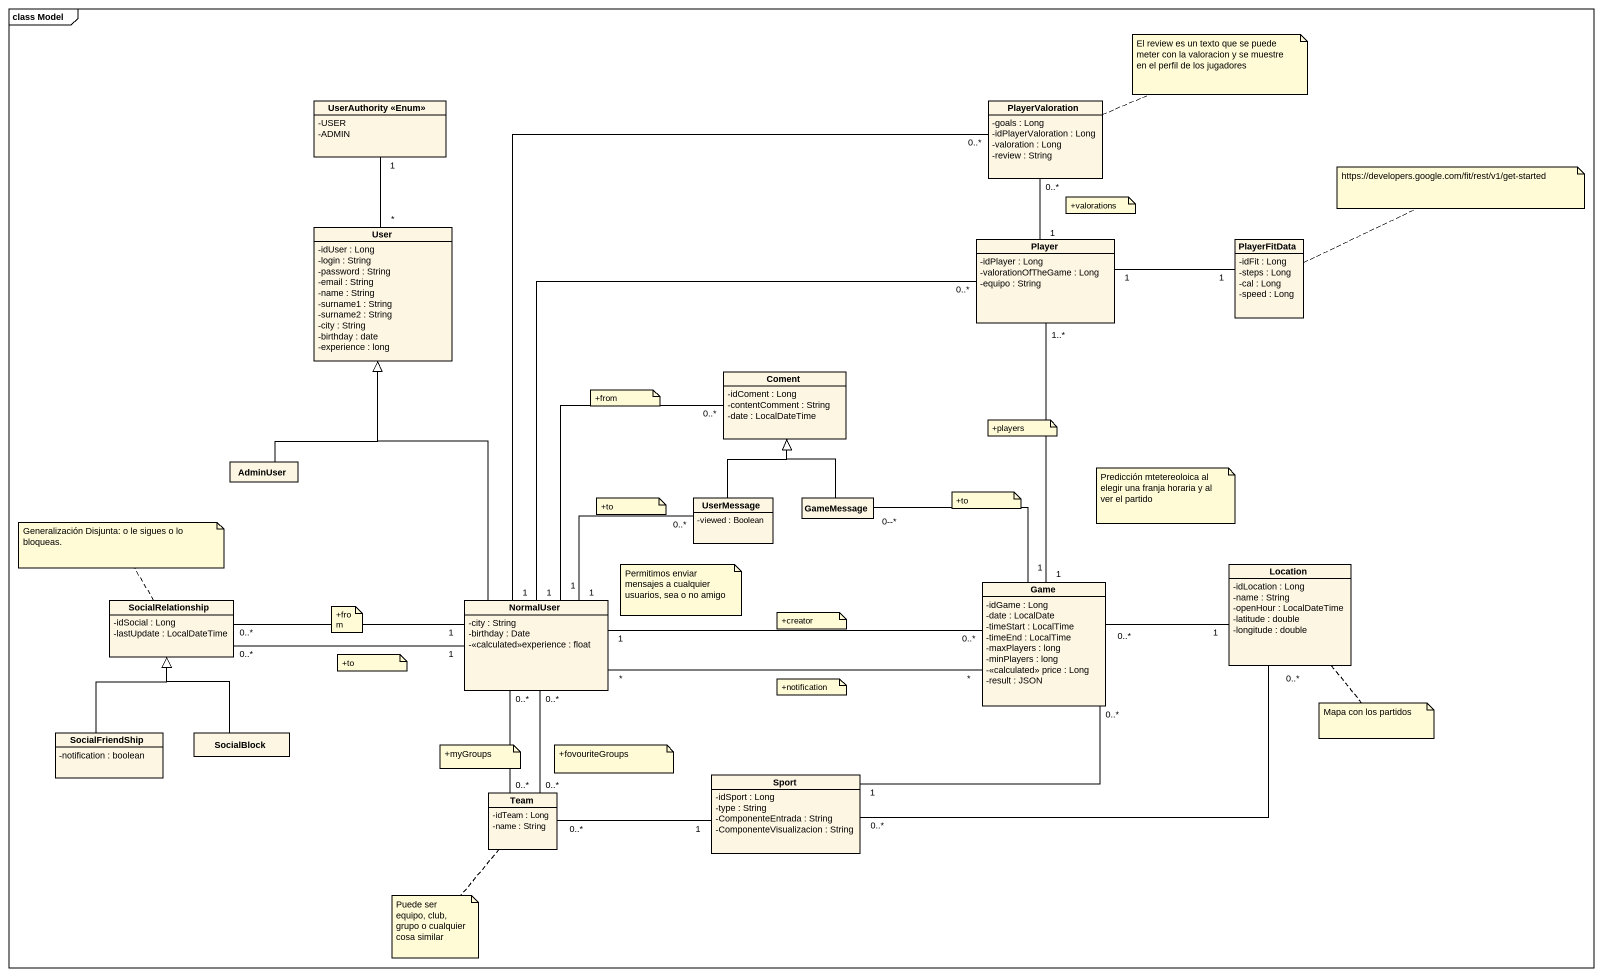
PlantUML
@startuml
mainframe class Model
hide circle
hide empty members
skinparam classAttributeIconSize 0
class "UserAuthority <<Enum>>" as UserAuthority_Enum {
  -USER
  -ADMIN
}
class PlayerValoration {
  -goals : Long
  -idPlayerValoration : Long
  -valoration : Long
  -review : String
}
class User {
  -idUser : Long
  -login : String
  -password : String
  -email : String
  -name : String
  -surname1 : String
  -surname2 : String
  -city : String
  -birthday : date
  -experience : long
}
class Player {
  -idPlayer : Long
  -valorationOfTheGame : Long
  -equipo : String
}
class PlayerFitData {
  -idFit : Long
  -steps : Long
  -cal : Long
  -speed : Long
}
class Coment {
  -idComent : Long
  -contentComment : String
  -date : LocalDateTime
}
class AdminUser
class UserMessage {
  -viewed : Boolean
}
class GameMessage
class Location {
  -idLocation : Long
  -name : String
  -openHour : LocalDateTime
  -latitude : double
  -longitude : double
}
class SocialRelationship {
  -idSocial : Long
  -lastUpdate : LocalDateTime
}
class NormalUser {
  -city : String
  -birthday : Date
  -<<calculated>>experience : float
}
class Game {
  -idGame : Long
  -date : LocalDate
  -timeStart : LocalTime
  -timeEnd : LocalTime
  -maxPlayers : long
  -minPlayers : long
  -<<calculated>> price : Long
  -result : JSON
}
class SocialFriendShip {
  -notification : boolean
}
class SocialBlock
class Team {
  -idTeam : Long
  -name : String
}
class Sport {
  -idSport : Long
  -type : String
  -ComponenteEntrada : String
  -ComponenteVisualizacion : String
}
UserAuthority_Enum "1" -- "*" User
PlayerValoration "0..*" -- "1" Player
Player "1" -right- "1" PlayerFitData
Player "1..*" -- "1" Game
AdminUser -up-|> User
UserMessage -up-|> Coment
UserMessage "0..*" -- "1" NormalUser
GameMessage -up-|> Coment
GameMessage "0--*" -- "1" Game
SocialRelationship "0..*" -right- "1" NormalUser
SocialRelationship "0..*" -right- "1" NormalUser
NormalUser "1" -up- "0..*" PlayerValoration
NormalUser -up-|> User
NormalUser "1" -up- "0..*" Player
NormalUser "1" -up- "0..*" Coment
NormalUser "1" -right- "0..*" Game
NormalUser "*" -right- "*" Game
NormalUser "0..*" -- "0..*" Team
Game "0..*" -right- "1" Location
Game "0..*" -- "1" Sport
SocialFriendShip -up-|> SocialRelationship
SocialBlock -up-|> SocialRelationship
Team "0..*" -up- "0..*" NormalUser
Team "0..*" -right- "1" Sport
Sport "0..*" -right- "0..*" Location
note right of PlayerValoration : El review es un texto que se puede meter con la valoracion y se muestre en el perfil de los jugadores
note right of PlayerFitData : https://developers.google.com/fit/rest/v1/get-started
note as N3
  +valorations
end note
note as N4
  +from
end note
note as N5
  +players
end note
note as N6
  +to
end note
note as N7
  Predicción mtetereoloica al elegir una franja horaria y al ver el partido
end note
note top of SocialRelationship : Generalización Disjunta: o le sigues o lo bloqueas.
note as N9
  +to
end note
note as N10
  Permitimos enviar mensajes a cualquier usuarios, sea o no amigo
end note
note as N11
  +from
end note
note as N12
  +creator
end note
note as N13
  +to
end note
note as N14
  +notification
end note
note bottom of Location : Mapa con los partidos
note as N16
  +myGroups
end note
note as N17
  +fovouriteGroups
end note
note bottom of Team : Puede ser equipo, club, grupo o cualquier cosa similar
@enduml
